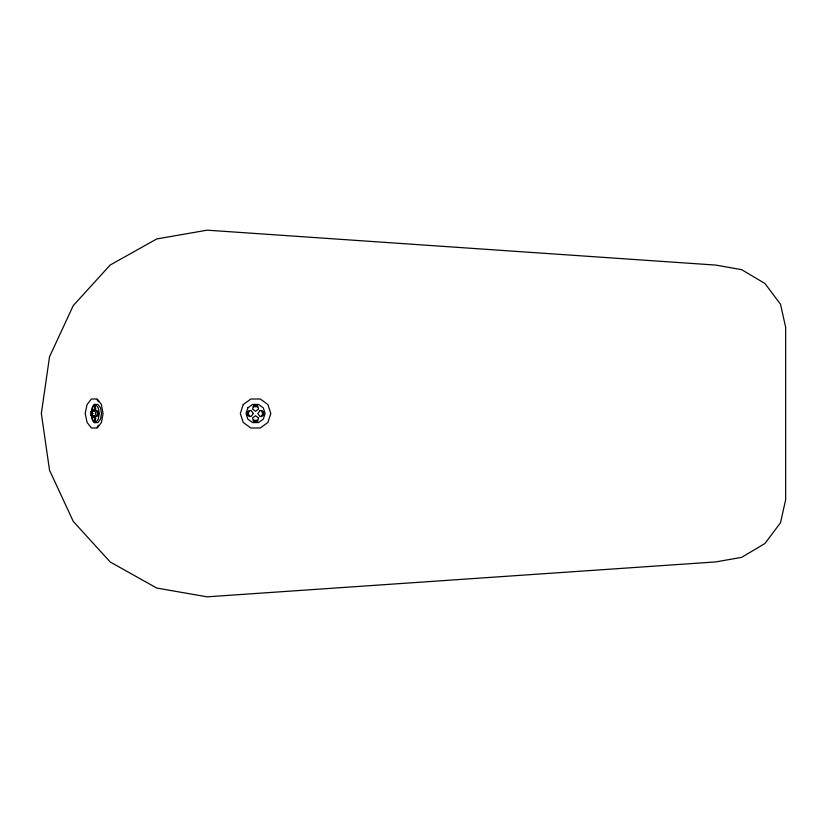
<?xml version="1.0" encoding="UTF-8"?>
<svg xmlns="http://www.w3.org/2000/svg" width="827" height="827" viewBox="0 0 827 827"><rect width="100%" height="100%" fill="white"/><g stroke="black" fill="none" stroke-linecap="round" stroke-linejoin="round"><path stroke-width="1.24" d="M94.454 421.532L94.754 417.966L92.882 415.754L94.061 415.754L95.725 417.966L95.084 421.532L93.027 421.532M92.82 406.657L92.397 409.034L94.061 411.246L95.725 409.034L95.084 405.468L93.027 405.468M90.815 415.526L91.446 413.5L90.815 411.474M249.351 410.368L248.338 413.51L249.361 416.653M261.58 416.653L262.604 413.5L261.58 410.357M91.611 416.539L92.82 413.5L91.611 410.461M97.204 427.073L98.434 425.223M94.671 404.413L92.045 407.887L91.053 413.5L92.045 419.113L94.671 422.587M94.061 415.754L92.397 417.966L92.82 420.343M95.674 422.587L98.289 419.113L99.292 413.5L98.289 407.887L95.674 404.413M97.266 427.993L101.442 422.452L103.034 413.5L101.442 404.548L97.266 399.007M94.454 405.468L94.754 409.034L92.882 411.246L94.061 411.246M95.405 416.539L97.266 415.381L97.266 411.619L95.405 410.461M96.594 399.007L91.425 399.007L87.073 404.548L85.181 413.448L87.073 422.452L91.425 427.993L96.594 427.993M94.061 404.413L97.896 404.413L100.522 407.887L101.514 413.5L100.522 419.113L97.896 422.587L94.061 422.587M253.258 406.719L257.673 406.719M94.754 409.034L95.725 409.034M91.446 413.5L92.82 413.5M253.269 420.292L257.673 420.292M97.204 399.927L98.434 401.777M49.527 356.778L41.35 413.5L49.527 470.222L73.252 521.382L110.198 561.988L156.758 588.059L207.112 596.825L715.768 561.915L741.664 557.336L764.944 543.494L780.502 522.778L785.65 499.746L785.65 327.254L780.502 304.222L764.944 283.506L741.664 269.664L715.768 265.085L207.112 230.175L156.758 238.941L110.198 265.012L73.252 305.618L49.527 356.778M243.241 404.548L240.326 413.5L243.241 422.452L250.86 427.993L260.278 427.993L267.896 422.452L270.801 413.5L267.896 404.548L260.278 399.007L250.86 399.007L243.241 404.548M247.831 407.887L246.001 413.5L247.831 419.113L252.607 422.587L258.52 422.587L263.296 419.113L265.126 413.5L263.296 407.887L258.52 404.413L252.607 404.413L247.831 407.887M253.682 405.468L252.524 409.034L255.564 411.246L258.603 409.034L257.445 405.468L253.682 405.468M258.603 417.966L257.445 421.532L253.682 421.532L252.524 417.966L255.564 415.754L258.603 417.966M96.501 410.461L95.291 413.5L96.501 416.539L98.454 415.381L98.454 411.619L96.501 410.461M253.31 413.5L251.098 416.539L247.531 415.381L247.531 411.619L251.098 410.461L253.31 413.5M260.029 410.461L257.817 413.5L260.029 416.539L263.596 415.381L263.596 411.619L260.029 410.461"/></g></svg>
